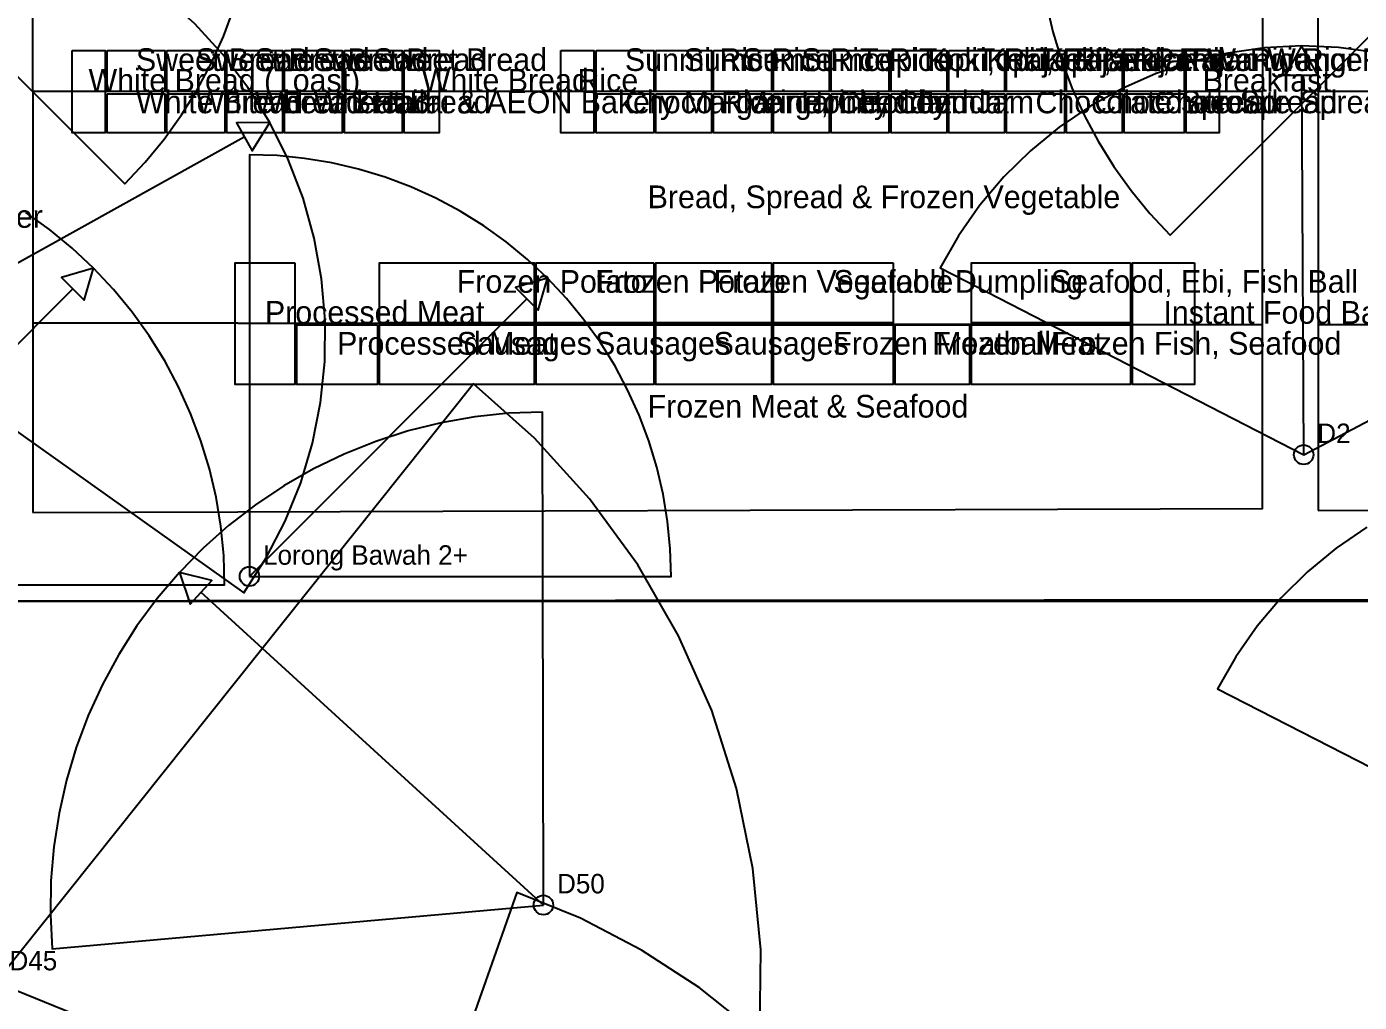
# Model space of a CAD drawing. Header units: metres. Extents: x 0 to 119, y 0 to 107.
# Drawn here: x 27.67 to 48.21, y 20.53 to 35.57 of the extents above; entities that cross this region are included whole.
import ezdxf

# ---------------------------------------------------------------- set-up
doc = ezdxf.new("R2010")
doc.units = ezdxf.units.M
for name, color, linetype, true_color in [('CAMERA_RANGE', 7, 'Continuous', 0x07c1ff), ('CAMERAS', 7, 'Continuous', 0x99d334), ('CAMERAS_PLANNED', 7, 'Continuous', 0xf8bd38), ('LABELS', 7, 'Continuous', 0xffffff), ('SHELVES', 7, 'Continuous', 0xb8a394), ('ZONES', 7, 'Continuous', 0xf8bd38)]:
    doc.layers.add(name, color=color, linetype=linetype, true_color=true_color)

msp = doc.modelspace()

# ---------------------------------------------------------------- linework, layer by layer
at = {"layer": 'CAMERA_RANGE', "color": 2}
for p, q in [((47.35, 28.97), (47.32, 34.82)), ((25.472, 30.782), (31.02, 33.871)), ((23.818, 26.966), (28.379, 31.527)), ((31.1, 27.094), (35.378, 31.372)), ((35.632, 22.028), (30.352, 26.849)), ((27.192, 20.842), (37.708, 16.572))]:
    msp.add_line(p, q, dxfattribs=at)
for points in [[(24.232, 38.096), (29.181, 33.147), (29.494, 33.481), (29.785, 33.835), (30.052, 34.207), (30.294, 34.596), (30.51, 35), (30.699, 35.418), (30.86, 35.846)], [(25.472, 30.782), (31.015, 26.843), (31.359, 27.38), (31.652, 27.946), (31.891, 28.538), (32.073, 29.149), (32.197, 29.774), (32.262, 30.409), (32.267, 31.046), (32.212, 31.682), (32.098, 32.309), (31.926, 32.923), (31.697, 33.518), (31.413, 34.089), (31.078, 34.632), (30.692, 35.14), (30.261, 35.61), (29.788, 36.037), (29.277, 36.418), (28.732, 36.75), (28.159, 37.029), (27.562, 37.253)], [(43.379, 35.936), (43.483, 35.49), (43.615, 35.051), (43.777, 34.623), (43.966, 34.205), (44.182, 33.801), (44.424, 33.412), (44.691, 33.04), (44.981, 32.686), (45.294, 32.352), (50.244, 37.301)], [(48.457, 35.172), (47.889, 35.247), (47.317, 35.27), (46.745, 35.241), (46.179, 35.16), (45.622, 35.028), (45.079, 34.846), (44.555, 34.616), (44.054, 34.339), (43.58, 34.017), (43.137, 33.654), (42.73, 33.252), (42.36, 32.815), (42.031, 32.346), (41.747, 31.85), (47.35, 28.97), (52.923, 31.908)], [(23.818, 26.966), (30.718, 26.966), (30.703, 27.418), (30.659, 27.867), (30.586, 28.313), (30.483, 28.752), (30.352, 29.184), (30.193, 29.607), (30.007, 30.018), (29.794, 30.416), (29.555, 30.8), (29.292, 31.167), (29.006, 31.516), (28.697, 31.845), (28.368, 32.154), (28.019, 32.441), (27.652, 32.704)], [(38.967, 20.075), (38.982, 21.336), (38.862, 22.591), (38.609, 23.826), (38.225, 25.027), (37.715, 26.18), (37.086, 27.273), (36.343, 28.292), (35.496, 29.226), (34.554, 30.064), (27.192, 20.842)], [(48.325, 27.852), (47.851, 27.53), (47.41, 27.166), (47.002, 26.763), (46.633, 26.326), (46.306, 25.856), (46.022, 25.359), (51.63, 22.489)], [(38.862, 20.102), (38.032, 20.759), (37.144, 21.334), (36.205, 21.824), (35.224, 22.222), (31.504, 11.658)]]:
    msp.add_lwpolyline(points, dxfattribs=at)
for points in [[(47.317, 35.27), (47.072, 34.818), (47.567, 34.821)], [(31.413, 34.089), (30.9, 34.087), (31.141, 33.654)], [(31.1, 27.094), (37.6, 27.094), (37.586, 27.519), (37.545, 27.942), (37.476, 28.362), (37.379, 28.776), (37.255, 29.183), (37.106, 29.581), (36.93, 29.968), (36.73, 30.344), (36.505, 30.705), (36.257, 31.051), (35.987, 31.379), (35.697, 31.69), (35.386, 31.981), (35.057, 32.25), (34.712, 32.498), (34.35, 32.723), (33.975, 32.923), (33.588, 33.099), (33.19, 33.249), (32.783, 33.372), (32.368, 33.469), (31.949, 33.538), (31.526, 33.58), (31.1, 33.594)], [(28.697, 31.845), (28.204, 31.702), (28.554, 31.352)], [(35.697, 31.69), (35.203, 31.547), (35.553, 31.197)], [(35.632, 22.028), (35.619, 29.628), (35.094, 29.609), (34.572, 29.554), (34.055, 29.462), (33.546, 29.336), (33.046, 29.174), (32.559, 28.979), (32.086, 28.75), (31.631, 28.489), (31.194, 28.198), (30.779, 27.877), (30.387, 27.528), (30.02, 27.153), (29.679, 26.753), (29.367, 26.331), (29.085, 25.888), (28.834, 25.427), (28.616, 24.95), (28.431, 24.458), (28.28, 23.955), (28.165, 23.443), (28.085, 22.924), (28.041, 22.401), (28.033, 21.876), (28.062, 21.352)], [(30.02, 27.153), (30.185, 26.666), (30.519, 27.032)]]:
    msp.add_lwpolyline(points, close=True, dxfattribs=at)
at = {"layer": 'CAMERAS', "true_color": 0x99d334}
for centre in [(47.35, 28.97), (35.632, 22.028)]:
    msp.add_circle(centre, 0.15, dxfattribs=at)
at = {"layer": 'CAMERAS_PLANNED', "true_color": 0xf8bd38}
msp.add_circle((31.1, 27.094), 0.15, dxfattribs=at)
at = {"layer": 'SHELVES', "true_color": 0x99d334}
for points in [[(28.366, 35.203), (28.874, 35.203), (28.874, 33.931), (28.366, 33.931), (28.366, 35.203)], [(28.906, 35.203), (29.797, 35.203), (29.797, 34.567), (28.906, 34.567), (28.906, 35.203)], [(29.828, 35.203), (30.719, 35.203), (30.719, 34.567), (29.828, 34.567), (29.828, 35.203)], [(30.751, 35.203), (31.609, 35.203), (31.609, 34.567), (30.751, 34.567), (30.751, 35.203)], [(31.641, 35.203), (32.531, 35.203), (32.531, 34.567), (31.641, 34.567), (31.641, 35.203)], [(32.563, 35.203), (33.454, 35.203), (33.454, 34.567), (32.563, 34.567), (32.563, 35.203)], [(33.485, 35.203), (34.026, 35.203), (34.026, 33.931), (33.485, 33.931), (33.485, 35.203)], [(35.902, 35.203), (36.411, 35.203), (36.411, 33.931), (35.902, 33.931), (35.902, 35.203)], [(36.443, 35.203), (37.333, 35.203), (37.333, 34.567), (36.443, 34.567), (36.443, 35.203)], [(37.365, 35.203), (38.224, 35.203), (38.224, 34.567), (37.365, 34.567), (37.365, 35.203)], [(38.255, 35.203), (39.146, 35.203), (39.146, 34.567), (38.255, 34.567), (38.255, 35.203)], [(39.178, 35.203), (40.036, 35.203), (40.036, 34.567), (39.178, 34.567), (39.178, 35.203)], [(40.068, 35.203), (40.958, 35.203), (40.958, 34.567), (40.068, 34.567), (40.068, 35.203)], [(40.99, 35.203), (41.849, 35.203), (41.849, 34.567), (40.99, 34.567), (40.99, 35.203)], [(41.881, 35.203), (42.739, 35.203), (42.739, 34.567), (41.881, 34.567), (41.881, 35.203)], [(42.771, 35.203), (43.661, 35.203), (43.661, 34.567), (42.771, 34.567), (42.771, 35.203)], [(43.693, 35.203), (44.552, 35.203), (44.552, 34.567), (43.693, 34.567), (43.693, 35.203)], [(44.584, 35.203), (45.506, 35.203), (45.506, 34.567), (44.584, 34.567), (44.584, 35.203)], [(45.538, 35.203), (46.046, 35.203), (46.046, 33.931), (45.538, 33.931), (45.538, 35.203)], [(28.906, 34.535), (29.797, 34.535), (29.797, 33.931), (28.906, 33.931), (28.906, 34.535)], [(29.828, 34.535), (30.719, 34.535), (30.719, 33.931), (29.828, 33.931), (29.828, 34.535)], [(30.751, 34.535), (31.609, 34.535), (31.609, 33.931), (30.751, 33.931), (30.751, 34.535)], [(31.641, 34.535), (32.531, 34.535), (32.531, 33.931), (31.641, 33.931), (31.641, 34.535)], [(32.563, 34.535), (33.454, 34.535), (33.454, 33.931), (32.563, 33.931), (32.563, 34.535)], [(36.443, 34.535), (37.333, 34.535), (37.333, 33.931), (36.443, 33.931), (36.443, 34.535)], [(37.365, 34.535), (38.224, 34.535), (38.224, 33.931), (37.365, 33.931), (37.365, 34.535)], [(38.255, 34.535), (39.146, 34.535), (39.146, 33.931), (38.255, 33.931), (38.255, 34.535)], [(39.178, 34.535), (40.036, 34.535), (40.036, 33.931), (39.178, 33.931), (39.178, 34.535)], [(40.068, 34.535), (40.958, 34.535), (40.958, 33.931), (40.068, 33.931), (40.068, 34.535)], [(40.99, 34.535), (41.849, 34.535), (41.849, 33.931), (40.99, 33.931), (40.99, 34.535)], [(41.881, 34.535), (42.739, 34.535), (42.739, 33.931), (41.881, 33.931), (41.881, 34.535)], [(42.771, 34.535), (43.661, 34.535), (43.661, 33.931), (42.771, 33.931), (42.771, 34.535)], [(43.693, 34.535), (44.552, 34.535), (44.552, 33.931), (43.693, 33.931), (43.693, 34.535)], [(44.584, 34.535), (45.506, 34.535), (45.506, 33.931), (44.584, 33.931), (44.584, 34.535)], [(31.8, 31.927), (31.8, 30.051), (30.878, 30.051), (30.878, 31.927), (31.8, 31.927)], [(35.489, 31.005), (33.104, 31.005), (33.104, 31.927), (35.489, 31.927), (35.489, 31.005)], [(37.333, 31.927), (37.333, 31.005), (35.521, 31.005), (35.521, 31.927), (37.333, 31.927)], [(39.146, 31.927), (39.146, 31.005), (37.365, 31.005), (37.365, 31.927), (39.146, 31.927)], [(41.022, 31.927), (41.022, 31.005), (39.178, 31.005), (39.178, 31.927), (41.022, 31.927)], [(44.679, 31.927), (44.679, 31.005), (42.23, 31.005), (42.23, 31.927), (44.679, 31.927)], [(45.665, 31.927), (45.665, 30.051), (44.711, 30.051), (44.711, 31.927), (45.665, 31.927)], [(33.072, 30.973), (33.072, 30.051), (31.832, 30.051), (31.832, 30.973), (33.072, 30.973)], [(35.489, 30.973), (35.489, 30.051), (33.104, 30.051), (33.104, 30.973), (35.489, 30.973)], [(37.333, 30.973), (37.333, 30.051), (35.521, 30.051), (35.521, 30.973), (37.333, 30.973)], [(39.146, 30.973), (39.146, 30.051), (37.365, 30.051), (37.365, 30.973), (39.146, 30.973)], [(41.022, 30.973), (41.022, 30.051), (39.178, 30.051), (39.178, 30.973), (41.022, 30.973)], [(41.054, 30.973), (42.199, 30.973), (42.199, 30.051), (41.054, 30.051), (41.054, 30.973)], [(44.679, 30.973), (44.679, 30.051), (42.23, 30.051), (42.23, 30.973), (44.679, 30.973)]]:
    msp.add_lwpolyline(points, close=True, dxfattribs=at)
at = {"layer": 'ZONES', "true_color": 0xb8a394}
for points in [[(69.101, 73.172), (69.038, 67.225), (63.25, 67.193), (63.155, 26.744), (23.532, 26.712), (23.532, 73.172), (69.101, 73.172)], [(23.532, 9.413), (23.532, 26.712), (69.07, 26.712), (69.07, 9.413), (23.532, 9.413)]]:
    msp.add_lwpolyline(points, close=True, dxfattribs=at)
at = {"layer": 'ZONES', "true_color": 0xed3a7c}
for points in [[(27.761, 34.567), (27.761, 37.492), (46.714, 37.46), (46.714, 34.567), (27.761, 34.567)], [(47.573, 37.46), (62.869, 37.46), (62.869, 34.567), (47.573, 34.567), (47.573, 37.46)], [(27.761, 34.567), (27.761, 31.005), (46.714, 30.973), (46.714, 34.567), (27.761, 34.567)], [(47.573, 30.973), (62.869, 31.005), (62.869, 34.567), (47.573, 34.567), (47.573, 30.973)], [(27.761, 28.079), (46.714, 28.143), (46.714, 30.973), (27.761, 31.005), (27.761, 28.079)], [(47.573, 28.111), (63.123, 28.143), (63.123, 31.005), (47.573, 30.973), (47.573, 28.111)]]:
    msp.add_lwpolyline(points, close=True, dxfattribs=at)

# ---------------------------------------------------------------- texts
at = {"layer": 'LABELS', "true_color": 0xffffff}
for s, height, p in [('Sweet Bread', 0.35, (29.351, 34.885)), ('Sweet Bread', 0.35, (30.274, 34.885)), ('Sweet Bread', 0.35, (31.18, 34.885)), ('Sweet Bread', 0.35, (32.086, 34.885)), ('Sweet Bread', 0.35, (33.008, 34.885)), ('Sunmi Rice', 0.35, (36.888, 34.885)), ('Sumo Rice', 0.35, (37.794, 34.885)), ('Sumo Rice', 0.35, (38.701, 34.885)), ('Sumo Rice', 0.35, (39.607, 34.885)), ('Topi Koki, Raja Rice', 0.35, (40.513, 34.885)), ('Topi Koki, Raja Rice', 0.35, (41.42, 34.885)), ('Topi Koki, Raja Rice', 0.35, (42.31, 34.885)), ('Topi Koki, Raja Rice', 0.35, (43.216, 34.885)), ('Pandan Wangi Rice', 0.35, (44.123, 34.885)), ('Pandan Wangi Rice', 0.35, (45.045, 34.885)), ('White Bread (Toast)', 0.35, (28.62, 34.567)), ('White Bread', 0.35, (33.756, 34.567)), ('Rice', 0.35, (36.157, 34.567)), ('Breakfast', 0.35, (45.792, 34.567)), ('White Bread', 0.35, (29.351, 34.233)), ('White Bread', 0.35, (30.274, 34.233)), ('Wheat Bread', 0.35, (31.18, 34.233)), ('Wheat Bread', 0.35, (32.086, 34.233)), ('Hailai & AEON Bakery', 0.35, (33.008, 34.233)), ('Choco Rice', 0.35, (36.888, 34.233)), ('Margarine, Cheddar', 0.35, (37.794, 34.233)), ('Margarine, Cheddar', 0.35, (38.701, 34.233)), ('Honey', 0.35, (39.607, 34.233)), ('Honey', 0.35, (40.513, 34.233)), ('Jam', 0.35, (41.42, 34.233)), ('Jam', 0.35, (42.31, 34.233)), ('Chocolate Spread', 0.35, (43.216, 34.233)), ('Chocolate Spread', 0.35, (44.123, 34.233)), ('Chocolate Spread', 0.35, (45.045, 34.233)), ('Bread, Spread & Frozen Vegetable', 0.35, (37.238, 32.77)), ('Promotion Chiller', 0.35, (24.327, 32.468)), ('Frozen Potato', 0.35, (34.296, 31.466)), ('Frozen Potato', 0.35, (36.427, 31.466)), ('Frozen Vegetable', 0.35, (38.255, 31.466)), ('Seafood Dumpling', 0.35, (40.1, 31.466)), ('Seafood, Ebi, Fish Ball', 0.35, (43.455, 31.466)), ('Processed Meat', 0.35, (31.339, 30.989)), ('Instant Food Ball', 0.35, (45.188, 30.989)), ('Processed Meat', 0.35, (32.452, 30.512)), ('Sausages', 0.35, (34.296, 30.512)), ('Sausages', 0.35, (36.427, 30.512)), ('Sausages', 0.35, (38.255, 30.512)), ('Frozen Meatball', 0.35, (40.1, 30.512)), ('Frozen Meat', 0.35, (41.626, 30.512)), ('Frozen Fish, Seafood', 0.35, (43.455, 30.512)), ('Frozen Meat & Seafood', 0.35, (37.238, 29.542)), ('D2', 0.3, (47.56, 29.15)), ('Lorong Bawah 2+', 0.3, (31.31, 27.274)), ('D50', 0.3, (35.842, 22.208)), ('D45', 0.3, (27.402, 21.022))]:
    msp.add_text(s, height=height, dxfattribs=at).set_placement(p)

doc.saveas('drawing.dxf')
